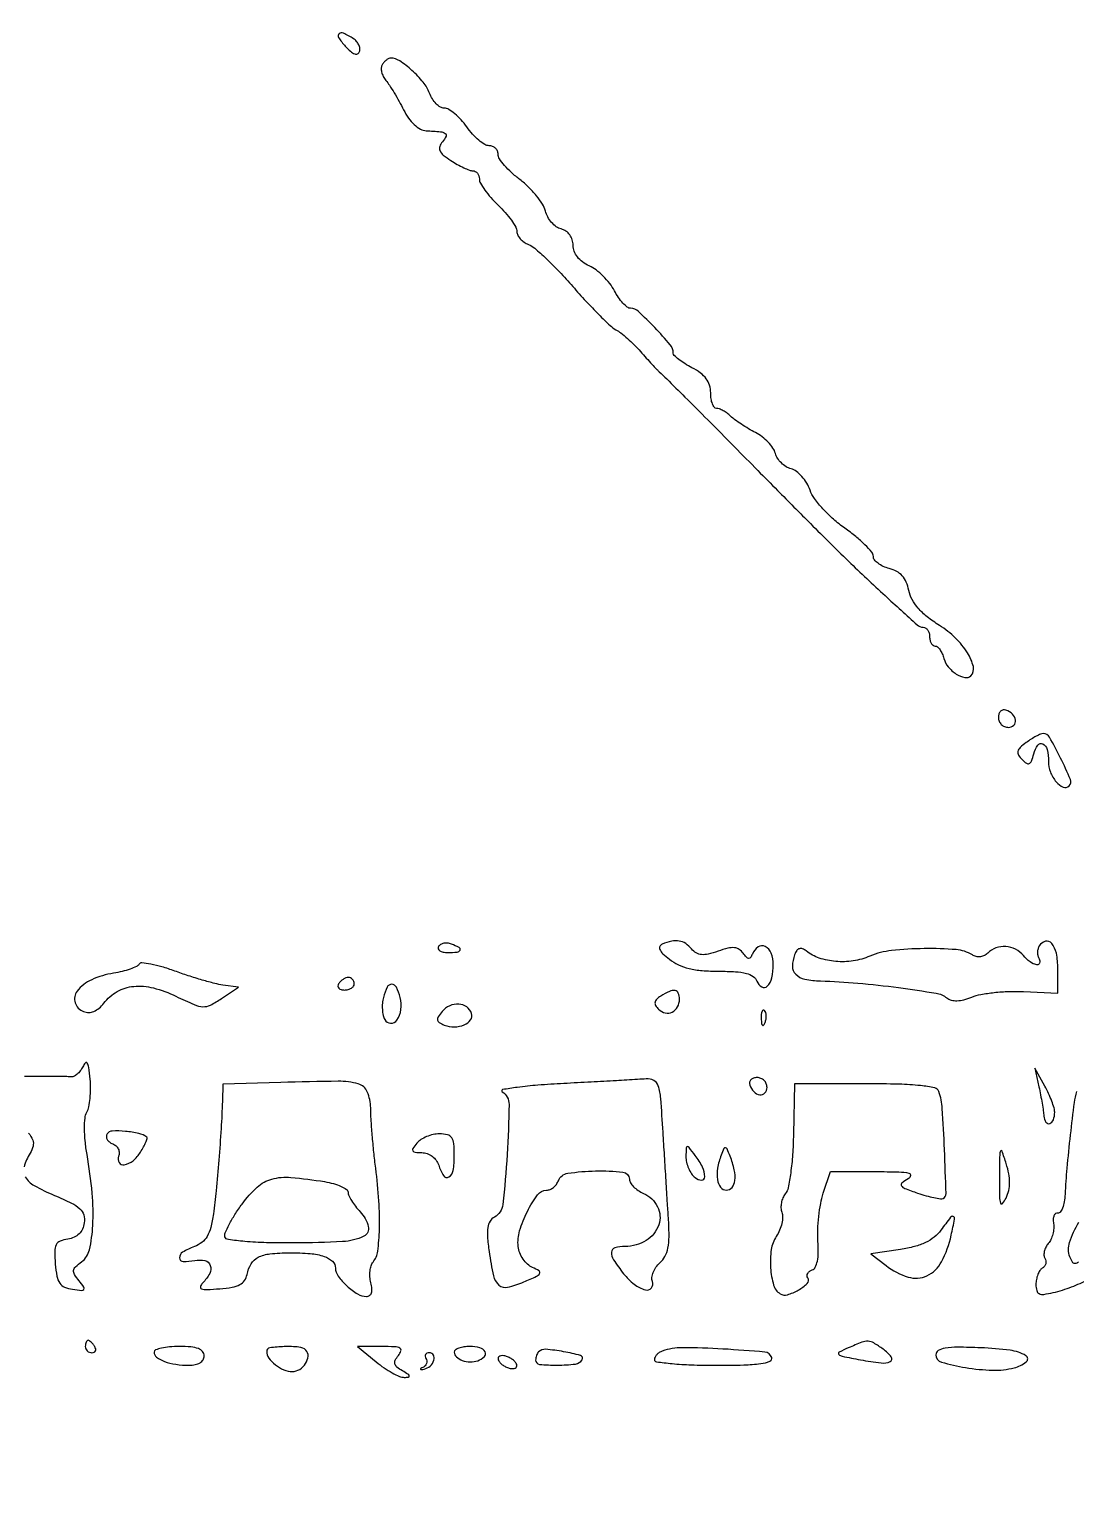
# Model space of a CAD drawing. Extents: x 0 to 2558, y 0 to 3412.
# Drawn here: x 1391 to 1558.4, y 2459.8 to 2693.6 of the extents above; entities that cross this region are included whole.
import ezdxf

# ---------------------------------------------------------------- set-up
doc = ezdxf.new("R2010")
doc.units = 0

msp = doc.modelspace()

# ---------------------------------------------------------------- linework, layer by layer
for points in [[(1286.775, 2242.902503, 0.000001), (1177.44536, 2242.627485, 0.134519)], [(1176.555032, 2242.380365, -0.000002), (1098.265318, 2241.934774, -0.000173)], [(1923.086218, 2244.376059, -0.000011), (1814.032813, 2244.041497, -0.000207)], [(1102.150613, 2258.328759, 0.000012), (1205.122254, 2258.377188, 0.008936)], [(1390.403261, 2510.111554, 0.137237), (1391.824827, 2508.719471, 0.027078), (1395.072846, 2507.158471, -0.014169), (1397.785984, 2505.939685, -0.073817), (1399.137668, 2505.019098, -0.138525), (1399.737963, 2504.040487, -0.104348), (1399.822846, 2502.775145, -0.069971), (1399.534159, 2501.773752, -0.092789), (1398.99557, 2500.995615, -0.092153), (1398.208762, 2500.461339, -0.068084), (1397.194217, 2500.173139, 0.061857), (1395.973548, 2499.842689, 0.181767), (1395.345566, 2499.260541, 0.117625), (1395.104055, 2498.226625, 0.019592), (1395.194217, 2496.173139, 0.02531), (1395.45619, 2494.224928, 0.10466), (1395.908542, 2493.133283, 0.143835), (1396.679881, 2492.504815, 0.064535), (1397.952152, 2492.153958, 0.010991), (1399.409723, 2491.98085, 0.259231), (1399.776595, 2492.140769, 0.332366), (1399.780404, 2492.497611, 0.015411), (1398.989899, 2493.512171, -0.033615), (1398.274036, 2494.503293, -0.174751), (1398.134126, 2495.152352, -0.171132), (1398.4394, 2495.749359, -0.031953), (1399.398405, 2496.54937, 0.181569), (1400.659541, 2498.473434, 0.042553), (1401.190678, 2502.357042, 0.035415), (1401.087784, 2507.518134, 0.020203), (1400.271798, 2513.704983, -0.01838), (1399.978801, 2515.865738, -0.023497), (1399.87634, 2517.871628, -0.024502), (1399.950946, 2519.530501, -0.104444), (1400.244392, 2520.472222, 0.078505), (1400.558291, 2521.322854, 0.024518), (1400.759169, 2522.672064, 0.023831), (1400.838551, 2524.223554, 0.024215), (1400.769109, 2525.767239, 0.008984), (1400.560315, 2527.634693, 0.102581), (1400.318823, 2528.33118, 0.506893), (1400.008822, 2528.3605, 0.072831), (1399.595988, 2527.732293, -0.052138), (1399.196616, 2527.066296, -0.058115), (1398.680588, 2526.523855, -0.066282), (1398.13161, 2526.178236, -0.138067), (1397.636216, 2526.100775, 0.028361), (1396.834583, 2526.151013, 0.001079), (1393.841725, 2526.162155, 0.001936), (1390.299215, 2526.153976, 0.001363)], [(1558.508849, 2523.75, 0.051107), (1558.105679, 2522.012739, 0.003283), (1557.485382, 2516.83992, 0.005345), (1556.939311, 2511.509528, 0.011056), (1556.649495, 2507.333333, -0.030195), (1556.519783, 2506.131865, -0.049539), (1556.250164, 2505.145833, -0.066855), (1555.894444, 2504.493795, -0.282962), (1555.5, 2504.333333, 0.203206), (1555.145678, 2504.248199, 0.135832), (1554.885069, 2503.915186, 0.090095), (1554.764741, 2503.362346, 0.050894), (1554.810873, 2502.675811, -0.06275), (1554.845656, 2501.876001, -0.043332), (1554.693507, 2500.981514, -0.043524), (1554.391157, 2500.132415, -0.066007), (1553.974784, 2499.469616, 0.056417), (1553.580995, 2498.868579, 0.060126), (1553.341696, 2498.207254, 0.067474), (1553.284341, 2497.587876, 0.128492), (1553.430222, 2497.112903, -0.103392), (1553.582346, 2496.692931, -0.098867), (1553.557127, 2496.240008, -0.096862), (1553.358347, 2495.824091, -0.094849), (1553.016312, 2495.510081, 0.110887), (1552.626521, 2495.128737, 0.050368), (1552.298542, 2494.490715, 0.046446), (1552.075291, 2493.718278, 0.047167), (1552, 2492.921931, 0.062053), (1552.123319, 2491.932099, 0.223913), (1552.516654, 2491.454019, 0.146737), (1553.271169, 2491.339685, 0.023587), (1554.75, 2491.621288, 0.031624), (1557.701319, 2492.52959, 0.037237), (1560.350995, 2493.764817, 0.040787)], [(1390.907635, 2517.13315, -0.088403), (1391.580636, 2516.015719, -0.150551), (1391.646232, 2515.036443, -0.08175), (1391.177645, 2513.912847, 0.070145), (1390.204795, 2511.723709, 0.20303)], [(1558.794573, 2496.465427, -0.161016), (1558.245452, 2496.257648, -0.277249), (1557.839273, 2496.478738, -0.041275), (1557.417665, 2497.353965, -0.174592), (1557.370396, 2499.63623, -0.051418), (1558.845202, 2502.871277, -0.05152)]]:
    msp.add_lwpolyline(points, format="xyb")
for points in [[(1441.569437, 2690.923273, 0.027005), (1442.407017, 2690.092637, 0.089429), (1443.066904, 2689.689097, 0.198877), (1443.537097, 2689.699519, 0.211641), (1443.846309, 2690.038927, 0.114744), (1443.895036, 2690.559881, 0.076736), (1443.724024, 2691.136325, 0.070697), (1443.366459, 2691.678852, 0.07068), (1442.871885, 2692.100341, 0.028154), (1441.266128, 2692.995094, 0.305765), (1440.568828, 2692.895832, 0.376769), (1440.497012, 2692.275623, 0.032562)], [(1447.472927, 2687.956195, 0.127657), (1447.316045, 2687.448379, 0.067624), (1447.375229, 2686.787754, 0.060353), (1447.628316, 2686.083401, 0.056865), (1448.046233, 2685.444292, -0.028222), (1448.62375, 2684.662598, -0.009379), (1449.38193, 2683.456257, -0.009304), (1450.17361, 2682.085486, -0.010457), (1450.882323, 2680.738097, 0.039141), (1451.67622, 2679.418321, 0.051417), (1452.605371, 2678.364344, 0.059952), (1453.57764, 2677.66175, 0.11426), (1454.5, 2677.39806, -0.008756), (1456.792849, 2677.240895, -0.128522), (1457.548914, 2676.972091, -0.374303), (1457.672836, 2676.501035, -0.058479), (1457.104959, 2675.626467, 0.091611), (1456.680888, 2674.868352, 0.189221), (1456.712099, 2674.200768, 0.116935), (1457.240958, 2673.51019, 0.026104), (1458.447331, 2672.626467, 0.017366), (1459.473609, 2672.003853, 0.01937), (1460.504542, 2671.477775, 0.019074), (1461.411102, 2671.099852, 0.089444), (1461.964817, 2671, -0.126007), (1462.359606, 2670.898902, -0.100775), (1462.695915, 2670.614333, -0.089989), (1462.921968, 2670.188658, -0.077324), (1463, 2669.687091, 0.130933), (1463.182218, 2669.003178, 0.025239), (1463.88125, 2667.915558, 0.025305), (1464.851493, 2666.696681, 0.02098), (1466, 2665.5, -0.021481), (1467.148479, 2664.30095, -0.025712), (1468.11875, 2663.074976, -0.025795), (1468.816334, 2661.978224, -0.129447), (1469, 2661.280685, 0.118549), (1469.136519, 2660.712985, 0.064928), (1469.543765, 2660.119838, 0.059025), (1470.143249, 2659.59241, 0.058498), (1470.851116, 2659.217776, -0.085989), (1471.857062, 2658.612782, -0.011548), (1473.694211, 2656.948347, -0.013057), (1475.792933, 2654.849948, -0.010652), (1477.9303, 2652.5, 0.007587), (1480.054471, 2650.135604, 0.009287), (1482.113425, 2647.9938, 0.007991), (1483.899658, 2646.259795, 0.063505), (1484.829184, 2645.585275, -0.041575), (1485.626104, 2645.058589, -0.014685), (1486.676914, 2644.179827, -0.01446), (1487.78024, 2643.142131, -0.016476), (1488.773077, 2642.085275, 0.002879), (1489.696643, 2641.046977, 0.003292), (1490.591971, 2640.065098, 0.002976), (1491.36192, 2639.241691, 0.018663), (1491.773077, 2638.838462, -0.010489), (1492.965352, 2637.706807, -0.000945), (1495.884763, 2634.806095, -0.001154), (1499.518426, 2631.165256, -0.000706), (1503.78907, 2626.85421, 0.000116), (1507.53544, 2623.063465, 0.000197), (1510.672263, 2619.893467, 0.000235), (1513.313964, 2617.228438, 0.000398), (1515.528491, 2615, 0.004356), (1522.037853, 2608.573119, 0.006449), (1527.865266, 2603.063061, 0.002256), (1532.995345, 2598.378802, 0.185973), (1533.978552, 2598, -0.145256), (1534.368077, 2597.8844, -0.099318), (1534.69995, 2597.559375, -0.083438), (1534.923618, 2597.073406, -0.066311), (1535, 2596.5, 0.056959), (1535.065572, 2595.926261, 0.076307), (1535.25949, 2595.440625, 0.095369), (1535.54638, 2595.115096, 0.166062), (1535.883369, 2595, -0.181292), (1536.259389, 2594.859028, -0.060024), (1536.660495, 2594.413983, -0.050535), (1537.023726, 2593.768595, -0.038985), (1537.288429, 2593.005047, 0.109315), (1537.980845, 2591.653811, 0.078014), (1539.258782, 2590.524407, 0.091534), (1540.626864, 2589.969226, 0.25224), (1541.591796, 2590.258463, 0.263517), (1541.99294, 2591.707457, 0.078522), (1541.061133, 2593.899383, 0.061214), (1539.13271, 2596.279409, 0.050914), (1536.569319, 2598.29288, -0.025956), (1534.596255, 2599.689529, -0.046124), (1533.154192, 2601.060312, -0.056204), (1532.191869, 2602.448209, -0.07428), (1531.671231, 2603.893846, 0.050959), (1531.260462, 2605.225403, 0.081858), (1530.62628, 2606.227104, 0.086382), (1529.732024, 2606.936605, 0.0632), (1528.549149, 2607.398308, -0.044787), (1527.57377, 2607.738317, -0.055724), (1526.748812, 2608.228646, -0.066169), (1526.184667, 2608.786451, -0.166232), (1526, 2609.326552, 0.177809), (1525.750766, 2610.005241, 0.021961), (1524.660664, 2611.180569, 0.023738), (1523.186766, 2612.503886, 0.017543), (1521.440559, 2613.82879, -0.028164), (1519.621606, 2615.270744, -0.026051), (1517.925687, 2616.944097, -0.026983), (1516.575018, 2618.593825, -0.074304), (1515.877657, 2619.921108, 0.050937), (1515.344773, 2621.061257, 0.046474), (1514.578141, 2622.108572, 0.049495), (1513.706301, 2622.916109, 0.098426), (1512.862886, 2623.325605, -0.074648), (1512.055699, 2623.671453, -0.055699), (1511.29258, 2624.269975, -0.056062), (1510.685655, 2625.016824, -0.078818), (1510.341557, 2625.801887, 0.086159), (1509.955834, 2626.648128, 0.040773), (1509.198287, 2627.582878, 0.038814), (1508.223486, 2628.456367, 0.044321), (1507.165769, 2629.126099, -0.014515), (1506.048277, 2629.743728, -0.012026), (1504.8949, 2630.463604, -0.012203), (1503.869182, 2631.175077, -0.031706), (1503.178571, 2631.75, 0.031507), (1502.604406, 2632.22837, 0.031146), (1501.972545, 2632.632812, 0.032738), (1501.376075, 2632.914819, 0.094327), (1500.928571, 2633, -0.236565), (1500.572602, 2633.178404, -0.070767), (1500.272768, 2633.726831, -0.054112), (1500.067769, 2634.526664, -0.035711), (1500, 2635.47432, 0.074484), (1499.818213, 2636.687853, 0.085972), (1499.29014, 2637.730249, 0.073731), (1498.366692, 2638.64959, 0.039702), (1497, 2639.5, -0.019479), (1495.850949, 2640.15212, -0.027113), (1494.88125, 2640.828948, -0.026112), (1494.168356, 2641.448917, -0.203437), (1494, 2641.845572, 0.177195), (1493.517686, 2643.16381, 0.014876), (1491.055518, 2645.908193, 0.014425), (1488.432438, 2648.508045, 0.190273), (1487.186481, 2649, -0.167408), (1486.653311, 2649.183661, -0.040675), (1485.958663, 2649.824061, -0.037227), (1485.239384, 2650.731421, -0.029662), (1484.600676, 2651.805315, 0.04645), (1483.856982, 2652.96537, 0.032103), (1482.819725, 2654.131209, 0.032462), (1481.666788, 2655.131472, 0.055603), (1480.574996, 2655.783876, -0.053089), (1479.5113, 2656.412275, -0.066793), (1478.693042, 2657.210605, -0.074191), (1478.177437, 2658.119063, -0.09229), (1478, 2659.072181, 0.077465), (1477.862724, 2659.952912, 0.080863), (1477.464409, 2660.73585, 0.083038), (1476.849414, 2661.335909, 0.088135), (1476.084694, 2661.688103, -0.09233), (1475.308022, 2662.053666, -0.05684), (1474.557974, 2662.735249, -0.054443), (1473.945851, 2663.609482, -0.064129), (1473.576928, 2664.549515, 0.07968), (1473.109287, 2665.640566, 0.029675), (1472.13266, 2666.999102, 0.028497), (1470.87243, 2668.380399, 0.030664), (1469.492234, 2669.573721, -0.023098), (1468.155239, 2670.694815, -0.028664), (1467.025844, 2671.860689, -0.029207), (1466.214496, 2672.919591, -0.14996), (1466, 2673.618689, 0.102775), (1465.8905, 2674.145778, 0.098749), (1465.579378, 2674.59424, 0.097022), (1465.114643, 2674.894735, 0.095423), (1464.568094, 2675, -0.139284), (1463.875263, 2675.196818, -0.036403), (1462.929305, 2675.88125, -0.034093), (1461.922997, 2676.851738, -0.029153), (1461, 2678, 0.029643), (1460.07517, 2679.148239, 0.034455), (1459.063424, 2680.11875, 0.036865), (1458.109976, 2680.802336, 0.137946), (1457.407155, 2681, -0.136913), (1456.782807, 2681.174229, -0.06195), (1456.110453, 2681.704732, -0.054648), (1455.495316, 2682.4814, -0.049377), (1455.038367, 2683.399086, 0.080491), (1454.029103, 2685.145737, 0.037937), (1452.228495, 2687.038576, 0.036428), (1450.267142, 2688.566154, 0.148293), (1448.836511, 2689, 0.114194), (1448.514848, 2688.925565, 0.049674), (1448.139586, 2688.693382, 0.045635), (1447.772925, 2688.355519, 0.045399)], [(1546, 2583.583333, 0.099038), (1546.120875, 2582.979073, 0.097945), (1546.465104, 2582.465104, 0.097945), (1546.979073, 2582.120875, 0.099038), (1547.583333, 2582, 0.190724), (1548.459866, 2582.346973, 0.244413), (1548.742973, 2583.153639, 0.165501), (1548.250696, 2584.122932, 0.113253), (1547.1875, 2584.770833, 0.134046), (1546.735738, 2584.795817, 0.144529), (1546.348828, 2584.585286, 0.119977), (1546.089234, 2584.158616, 0.077096)], [(1550.44113, 2579.567321, 0.029546), (1549.477712, 2578.764218, 0.14613), (1549.12667, 2578.160418, 0.196037), (1549.216937, 2577.566174, 0.060268), (1549.782753, 2576.834567, 0.045693), (1550.477133, 2576.248771, 0.273699), (1550.929952, 2576.21468, 0.192477), (1551.289274, 2576.615124, 0.023816), (1551.646443, 2577.755999, -0.085466), (1552.284426, 2579.160797, -0.377255), (1553.094232, 2579.369724, -0.224415), (1553.790239, 2578.473447, -0.054746), (1554, 2576.563428, 0.092529), (1554.319462, 2574.851939, 0.082479), (1555.24064, 2573.292826, 0.116183), (1556.363424, 2572.454719, 0.308049), (1557.299164, 2572.632497, 0.305668), (1557.50139, 2573.672221, 0.014286), (1555.932196, 2577.095874, 0.014782), (1554.168017, 2580.420172, 0.269595), (1553.170806, 2581, 0.101215), (1552.747489, 2580.913421, 0.019965), (1552.043688, 2580.57915, 0.020413), (1551.242127, 2580.115778, 0.017713)], [(1456.473008, 2546.956326, 0.214542), (1456.42542, 2546.594852, 0.177225), (1456.660421, 2546.280921, 0.099152), (1457.193244, 2546.068264, 0.045552), (1457.940983, 2546, 0.020503), (1459.476999, 2546.063011, 0.275668), (1459.917133, 2546.377209, 0.395517), (1459.769457, 2546.794126, 0.027681), (1458.532025, 2547.349337, 0.066719), (1457.926665, 2547.493102, 0.072258), (1457.321649, 2547.466258, 0.081026), (1456.809536, 2547.279146, 0.126981)], [(1492.229689, 2547.330949, 0.193837), (1491.855822, 2546.971681, 0.220586), (1491.861657, 2546.478545, 0.091807), (1492.352765, 2545.803775, 0.023011), (1493.387419, 2544.909896, 0.059915), (1494.819467, 2544.038133, 0.047616), (1496.532121, 2543.447708, 0.038808), (1498.643807, 2543.108557, 0.02042), (1501.30074, 2543, -0.01462), (1503.963967, 2542.922109, -0.048287), (1505.696707, 2542.651404, -0.081326), (1506.791764, 2542.17054, -0.158385), (1507.385948, 2541.436618, 0.165212), (1508.15963, 2540.506566, 0.347126), (1509.036747, 2540.611232, 0.142101), (1509.767245, 2541.943668, 0.05485), (1510, 2544.059017, 0.090357), (1509.665517, 2545.894807, 0.187593), (1508.70822, 2546.961665, 0.274432), (1507.571453, 2546.885297, 0.146683), (1506.659464, 2545.75, -0.05465), (1506.361902, 2545.198328, -0.270937), (1506.055107, 2545.054725, -0.190809), (1505.694625, 2545.237146, -0.02875), (1505.183518, 2545.885261, 0.09517), (1504.547003, 2546.503405, 0.125806), (1503.785519, 2546.764821, 0.081491), (1502.743966, 2546.678983, 0.022648), (1501.168872, 2546.208714, -0.024117), (1499.580427, 2545.739533, -0.081429), (1498.504735, 2545.657101, -0.117039), (1497.680925, 2545.929222, -0.081686), (1496.939039, 2546.573453, 0.070498), (1495.992479, 2547.433087, 0.109702), (1494.972125, 2547.838282, 0.094168), (1493.762776, 2547.804049, 0.041644)], [(1552.532624, 2547.052786, 0.075874), (1552.329761, 2546.575788, 0.058759), (1552.254644, 2546.015506, 0.059455), (1552.311929, 2545.460658, 0.083172), (1552.5, 2545, -0.215119), (1552.590481, 2544.306816, -0.386198), (1552.134007, 2544.033374, -0.109214), (1551.050901, 2544.510528, -0.061463), (1550, 2545.5, 0.101519), (1548.737374, 2546.512145, 0.101779), (1547.179374, 2546.944209, 0.10388), (1545.603316, 2546.723144, 0.110199), (1544.287132, 2545.887132, -0.085473), (1543.750062, 2545.50786, -0.082655), (1543.110796, 2545.324451, -0.082643), (1542.446502, 2545.357991, -0.08541), (1541.837132, 2545.605464, 0.120491), (1539.234036, 2546.457554, 0.02204), (1534.132582, 2546.623132, 0.024308), (1528.917173, 2546.308615, 0.071858), (1525.450661, 2545.414938, -0.060943), (1522.783718, 2544.665219, -0.0586), (1519.978254, 2544.566312, -0.061561), (1517.364162, 2545.109268, -0.084993), (1515.261833, 2546.250512, 0.070812), (1514.668629, 2546.594522, 0.177081), (1514.17562, 2546.611097, 0.164239), (1513.763321, 2546.302521, 0.05915), (1513.417503, 2545.645613, 0.088814), (1513.065614, 2543.808415, 0.200677), (1513.586429, 2542.519504, 0.148337), (1515.037141, 2541.734186, 0.043822), (1517.575449, 2541.443428, -0.015227), (1523.518248, 2541.104825, -0.011437), (1530.029034, 2540.384149, -0.006728), (1536.027132, 2539.498658, -0.127669), (1537.749096, 2538.742057, 0.104466), (1538.468166, 2538.385995, 0.071758), (1539.375777, 2538.287287, 0.056778), (1540.470118, 2538.450861, 0.03163), (1541.749096, 2538.881878, -0.052536), (1543.17947, 2539.298319, -0.018271), (1545.307547, 2539.602111, -0.017916), (1547.692493, 2539.767962, -0.01992), (1550, 2539.753572), (1555.5, 2539.5), (1555.5, 2543.417705, 0.047967), (1555.264421, 2545.867686, 0.12385), (1554.516095, 2547.464821, 0.29336), (1553.527293, 2547.787543, 0.192836)], [(1408.565171, 2544.10545, -0.148143), (1408.158965, 2543.746964, -0.023531), (1407.16206, 2543.346621, -0.024335), (1405.905248, 2542.976824, -0.019158), (1404.514068, 2542.695996, 0.06575), (1401.016118, 2541.643832, 0.121362), (1398.693058, 2539.822068, 0.249423), (1398.365714, 2537.974374, 0.226472), (1399.708904, 2536.55821, 0.097514), (1400.535786, 2536.414572, 0.09192), (1401.374198, 2536.589545, 0.079251), (1402.192631, 2537.088226, 0.051543), (1402.958904, 2537.890595, -0.098507), (1405.101307, 2539.750828, -0.106053), (1407.737619, 2540.587532, -0.088164), (1410.877549, 2540.33622, -0.048814), (1414.496526, 2539.001682, 0.010315), (1417.419556, 2537.660369, 0.090154), (1418.803173, 2537.336752, 0.130979), (1419.994721, 2537.591388, 0.03053), (1421.772648, 2538.63801), (1424.5, 2540.47636), (1422, 2540.802475, -0.029658), (1420.697532, 2541.051631, -0.008393), (1418.704198, 2541.59279, -0.008426), (1416.468599, 2542.281234, -0.008812), (1414.290888, 2543.034962, 0.016277), (1412.257188, 2543.705026, 0.025231), (1410.4602, 2544.135796, 0.022532), (1409.030839, 2544.336891, 0.285373)], [(1440.5, 2541, 0.139169), (1440.392057, 2540.620352, 0.191142), (1440.521475, 2540.29375, 0.138808), (1440.889346, 2540.073267, 0.066118), (1441.440983, 2540, 0.062283), (1442.037096, 2540.074545, 0.080552), (1442.542039, 2540.29375, 0.097988), (1442.879982, 2540.618621, 0.153634), (1443, 2541, 0.092995), (1442.928382, 2541.381732, 0.096318), (1442.723586, 2541.70625, 0.099231), (1442.418051, 2541.923444, 0.105429), (1442.059017, 2542, 0.089642), (1441.653442, 2541.926698, 0.053229), (1441.2129, 2541.70625, 0.051032), (1440.806203, 2541.382515, 0.06081)], [(1447.664611, 2538.825473, 0.042941), (1447.50424, 2537.890934, 0.035656), (1447.491284, 2536.881795, 0.037047), (1447.615463, 2535.950111, 0.076057), (1447.873094, 2535.262285, 0.263801), (1448.818906, 2534.689224, 0.252879), (1449.824508, 2535.195593, 0.121277), (1450.467222, 2536.864698, 0.095783), (1450.341518, 2538.802036, 0.048018), (1449.738722, 2540.444518, 0.286022), (1449.001808, 2540.91263, 0.289941), (1448.265662, 2540.455551, 0.048779)], [(1492.008359, 2539.026328, 0.047299), (1491.341083, 2538.510265, 0.166155), (1491.089722, 2538.037491, 0.180521), (1491.190353, 2537.535476, 0.057656), (1491.671227, 2536.928773, 0.139911), (1492.732086, 2536.339014, 0.172886), (1493.848963, 2536.465786, 0.160782), (1494.69074, 2537.28899, 0.12), (1495, 2538.559017, 0.097147), (1494.814131, 2539.50663, 0.262938), (1494.295488, 2539.916843, 0.149261), (1493.403599, 2539.7899, 0.031526)], [(1457.045415, 2536.554722, 0.030998), (1456.435053, 2535.718908, 0.183651), (1456.326515, 2535.198237, 0.219687), (1456.59776, 2534.793337, 0.045442), (1457.387376, 2534.404844, 0.093377), (1459.002622, 2534.110597, 0.098867), (1460.579417, 2534.435346, 0.134985), (1461.590119, 2535.233706, 0.243474), (1461.750292, 2536.250526, 0.157559), (1460.979781, 2537.298553, 0.14085), (1459.704996, 2537.755849, 0.124889), (1458.258102, 2537.486687, 0.111877)], [(1508.078947, 2535.416667, 0.018894), (1508.137993, 2534.670344, 0.168741), (1508.279315, 2534.37858, 0.470617), (1508.461564, 2534.395823, 0.054073), (1508.683114, 2534.8125, 0.051402), (1508.839148, 2535.359369, 0.05415), (1508.876576, 2535.916927, 0.060344), (1508.797407, 2536.402231, 0.126455), (1508.604167, 2536.729167, 0.296942), (1508.385309, 2536.77538, 0.208169), (1508.200665, 2536.592839, 0.077125), (1508.089945, 2536.112848, 0.028489)], [(1476.5, 2525.052327, 0.006921), (1472.35943, 2524.78692, 0.01354), (1469.072342, 2524.440725, 0.012606), (1466.725517, 2524.068681, 0.677979), (1466.661166, 2523.745886, -0.257439), (1467.752025, 2521.705042, -0.012289), (1467.450116, 2513.686922, -0.012597), (1466.750674, 2505.705088, -0.241537), (1465.411867, 2503.69074, 0.127113), (1464.715971, 2503.025241, 0.101083), (1464.355018, 2502.046659, 0.058151), (1464.301659, 2500.553417, 0.01531), (1464.5672, 2498.172522, 0.018195), (1465.263738, 2494.302457, 0.160732), (1466.134589, 2492.826989, 0.240868), (1467.518216, 2492.479387, 0.04394), (1470.109996, 2493.322261, 0.007579), (1472.142652, 2494.223663, 0.150251), (1472.644247, 2494.6733, 0.410355), (1472.544614, 2495.085596, 0.036397), (1471.5, 2495.632256, -0.085765), (1470.713982, 2496.147761, -0.055605), (1470.005217, 2496.975507, -0.054059), (1469.475493, 2497.971015, -0.067305), (1469.219888, 2498.98649, -0.1005), (1469.442022, 2501.500023, -0.044535), (1470.675211, 2504.61021, -0.042498), (1472.311012, 2507.269661, -0.237947), (1473.758789, 2508, 0.102056), (1474.300289, 2508.11169, 0.066783), (1474.848809, 2508.440625, 0.063209), (1475.320925, 2508.926539, 0.069697), (1475.638374, 2509.5, -0.270753), (1477.13842, 2510.702058, -0.031477), (1481.600106, 2511.076831, -0.031903), (1485.96454, 2510.889414, -0.383296), (1487, 2509.737128, 0.141512), (1487.160253, 2509.182248, 0.055829), (1487.660938, 2508.555256, 0.04938), (1488.389169, 2507.958228, 0.043678), (1489.25, 2507.487128, -0.174364), (1491.493574, 2505.360293, -0.202823), (1491.687987, 2502.446749, -0.17401), (1489.673098, 2499.945707, -0.137881), (1486.30887, 2499, 0.067398), (1484.677407, 2498.779082, 0.322405), (1484.1217, 2498.088852, 0.161348), (1484.452142, 2496.87536, 0.020182), (1486.07258, 2494.634859, 0.060134), (1487.760429, 2492.951198, 0.101116), (1489.544961, 2492.061524, 0.293967), (1490.506414, 2492.370445, 0.269904), (1490.674428, 2493.406044, -0.123281), (1490.594947, 2494.059247, -0.064231), (1490.801223, 2494.858662, -0.05786), (1491.242705, 2495.673746, -0.055868), (1491.863735, 2496.376682, 0.08609), (1492.677595, 2497.417838, 0.072948), (1493.1519, 2498.733189, 0.049575), (1493.336653, 2500.549472, 0.016579), (1493.254216, 2503.220638, -0.000379), (1493.087824, 2505.847885, -0.000143), (1492.859141, 2509.5195, -0.000142), (1492.61269, 2513.513109, -0.000173), (1492.384446, 2517.25, 0.00459), (1492.005731, 2522.664131, 0.056968), (1491.611213, 2524.684662, 0.194313), (1490.895002, 2525.551587, 0.147823), (1489.676526, 2525.802327, -0.007696), (1488.292864, 2525.698107, -0.000732), (1484.908105, 2525.500474, -0.000935), (1480.871561, 2525.27829, -0.000737)], [(1506.229167, 2524.8125, 0.113253), (1506.877068, 2523.749304, 0.165501), (1507.846361, 2523.257027, 0.244413), (1508.653027, 2523.540134, 0.190724), (1509, 2524.416667, 0.099038), (1508.879125, 2525.020927, 0.097945), (1508.534896, 2525.534896, 0.097945), (1508.020927, 2525.879125, 0.099038), (1507.416667, 2526, 0.077096), (1506.841384, 2525.910766, 0.119977), (1506.414714, 2525.651172, 0.144529), (1506.204183, 2525.264262, 0.134046)], [(1552.48025, 2524.5, -0.005872), (1552.739571, 2523.228493, -0.005084), (1552.982362, 2521.888754, -0.005122), (1553.177554, 2520.670442, -0.014872), (1553.278726, 2519.823419, 0.118036), (1553.598757, 2518.870866, 0.353198), (1554.204114, 2518.661723, 0.224846), (1554.796465, 2519.258036, 0.085137), (1555, 2520.44471, 0.072122), (1554.899163, 2521.140146, 0.018354), (1554.534644, 2522.223065, 0.018323), (1554.022202, 2523.441758, 0.017633), (1553.415809, 2524.635693), (1551.831619, 2527.5)], [(1431.25, 2525.212474), (1422, 2524.924948), (1421.912836, 2522.212474, -0.007359), (1421.709151, 2517.867264, -0.004625), (1421.349402, 2512.795227, -0.004624), (1420.911568, 2507.905702, -0.010324), (1420.467618, 2504.199048, -0.024606), (1420.050363, 2502.018331, -0.072168), (1419.481148, 2500.602829, -0.097438), (1418.647309, 2499.653437, -0.073261), (1417.431086, 2498.973799, 0.04301), (1415.557017, 2498.070167, 0.273154), (1415.068304, 2497.180339, 0.396942), (1415.644329, 2496.605911, 0.054343), (1417.5, 2496.755249, -0.102548), (1419.123368, 2496.730088, -0.258596), (1419.978056, 2495.971372, -0.209064), (1419.883047, 2494.680785, -0.075071), (1418.764841, 2493.164841, 0.116572), (1418.410504, 2492.591163, 0.412449), (1418.584294, 2492.241427, 0.091718), (1419.446965, 2492.116064, 0.009494), (1421.504978, 2492.23474, 0.023514), (1423.47795, 2492.479863, 0.078409), (1424.710383, 2492.898045, 0.121304), (1425.452972, 2493.556011, 0.1046), (1425.855819, 2494.519899, -0.088733), (1426.502011, 2496.213823, -0.140629), (1427.63079, 2497.265243, -0.092584), (1429.515496, 2497.819183, -0.024392), (1432.668213, 2497.984687, -0.02104), (1435.962705, 2497.858118, -0.06017), (1438.205279, 2497.401967, -0.10507), (1439.522653, 2496.629683, -0.210841), (1440, 2495.547999, 0.16046), (1440.426028, 2494.254654, 0.047741), (1441.834236, 2492.686851, 0.047975), (1443.536698, 2491.398833, 0.138835), (1444.945372, 2491, 0.151468), (1445.448849, 2491.156103, 0.165427), (1445.754379, 2491.565086, 0.1034), (1445.828303, 2492.249078, 0.039363), (1445.658482, 2493.197964, -0.046397), (1445.506652, 2494.120882, -0.043598), (1445.522715, 2495.075812, -0.046632), (1445.691719, 2495.92189, -0.100934), (1446.003433, 2496.504137, 0.141882), (1446.7513, 2498.220873, 0.025072), (1447.030822, 2501.759528, 0.023917), (1446.94453, 2506.26986, 0.01519), (1446.433853, 2511.5, -0.006113), (1446.136211, 2514.065842, -0.005009), (1445.879172, 2516.814526, -0.005062), (1445.693741, 2519.346666, -0.013298), (1445.627502, 2521.16647, 0.099611), (1445.087919, 2523.718598, 0.226129), (1443.639742, 2524.98643, 0.071607), (1440.442894, 2525.408759, 0.004863)], [(1513.226778, 2516.900488, -0.012841), (1513.086276, 2513.697329, -0.016636), (1512.784593, 2510.772555, -0.014393), (1512.386447, 2508.379099, -0.125427), (1511.927981, 2507.413223, 0.07188), (1511.532022, 2506.766251, 0.055351), (1511.290996, 2505.973365, 0.056207), (1511.232281, 2505.161821, 0.081765), (1511.376846, 2504.460339, -0.103114), (1511.500722, 2503.697124, -0.046053), (1511.361431, 2502.684071, -0.042944), (1511.009067, 2501.600914, -0.044953), (1510.480979, 2500.611315, 0.109774), (1509.677605, 2498.485782, 0.052788), (1509.568627, 2495.558832, 0.053085), (1510.049286, 2492.829704, 0.186316), (1511.108495, 2491.432946, 0.214201), (1512.264582, 2491.27998, 0.057655), (1514.006469, 2492.028086, 0.062942), (1515.414182, 2493.090618, 0.351514), (1515.521778, 2493.964763, -0.134455), (1515.415406, 2494.326137, -0.130555), (1515.506138, 2494.695813, -0.110394), (1515.788576, 2495.017696, -0.077387), (1516.218746, 2495.239582, 0.200562), (1516.721994, 2495.678853, 0.06444), (1517.048534, 2496.636556, 0.046075), (1517.199052, 2498.027247, 0.021955), (1517.148313, 2499.827685, -0.027468), (1517.116495, 2501.682222, -0.018218), (1517.274331, 2503.80552, -0.018358), (1517.579645, 2505.862647, -0.033693), (1518.000889, 2507.502693), (1519.155104, 2511), (1526.327552, 2510.969591, -0.005018), (1530.094195, 2510.915815, -0.0476), (1531.693697, 2510.723856, -0.409291), (1531.946795, 2510.336913, -0.215015), (1531.580255, 2509.824907, 0.03441), (1530.566638, 2509.139316, 0.390073), (1530.49441, 2508.701405, 0.15821), (1531.015007, 2508.283334, 0.008065), (1533.080255, 2507.53728, 0.013514), (1534.438887, 2507.111793, 0.01813), (1535.692205, 2506.8048, 0.015411), (1536.73346, 2506.622693, 0.150388), (1537.169803, 2506.691417, 0.29453), (1537.623614, 2507.443058, 0.002537), (1537.378764, 2514.484844, 0.006599), (1537.030018, 2521.055031, 0.065867), (1536.489969, 2523.75, 0.263848), (1535.807782, 2524.355047, 0.025959), (1533.556508, 2524.713039, 0.020582), (1530.098523, 2524.936849, 0.005869), (1524.718305, 2525), (1513.373841, 2525)], [(1403.497903, 2516.996608, 0.141988), (1403.378188, 2516.566528, 0.124057), (1403.497427, 2516.113667, 0.102614), (1403.846982, 2515.706016, 0.072892), (1404.373476, 2515.410178, -0.093374), (1404.904756, 2515.082533, -0.096433), (1405.273265, 2514.587278, -0.099159), (1405.422544, 2514.002065, -0.105007), (1405.329869, 2513.417241, 0.227412), (1405.411869, 2512.404729, 0.318884), (1406.209834, 2512.043211, 0.126336), (1407.622197, 2512.713885, 0.079637), (1408.828741, 2514.097379, 0.015549), (1409.307703, 2514.920201, 0.024645), (1409.660021, 2515.655599, 0.021622), (1409.880026, 2516.250428, 0.307901), (1409.819288, 2516.456702, 0.117273), (1408.561123, 2517.070029, 0.033737), (1406.405902, 2517.401606, 0.029559), (1404.292186, 2517.456789, 0.251144)], [(1453, 2515.5, 0.026594), (1452.391672, 2514.682181, 0.277187), (1452.373376, 2514.281034, 0.251251), (1452.724404, 2514.049411, 0.022742), (1453.810168, 2514, -0.085045), (1454.663231, 2513.853846, -0.075139), (1455.460073, 2513.429477, -0.074601), (1456.100734, 2512.785112, -0.081746), (1456.5, 2512, 0.0656), (1457.288347, 2510.318226, 0.405763), (1458.131012, 2510.120468, 0.222276), (1458.815904, 2511.136904, 0.038893), (1459, 2513.5, 0.021586), (1458.916376, 2515.436104, 0.128289), (1458.580175, 2516.381975, 0.188209), (1457.894555, 2516.853081, 0.057555), (1456.622445, 2517, 0.055078), (1455.620767, 2516.889322, 0.043151), (1454.57761, 2516.559375, 0.044437), (1453.649764, 2516.074671, 0.077115)], [(1496.031803, 2513.372445, 0.061604), (1496.130126, 2512.466482, 0.044892), (1496.449967, 2511.504173, 0.045509), (1496.92797, 2510.632429, 0.071511), (1497.5, 2510, 0.171402), (1498.526471, 2509.621561, 0.415613), (1499.048134, 2510.13154, 0.117926), (1498.691225, 2511.685003, 0.046775), (1497.531803, 2513.55887, 0.005188), (1496.538018, 2514.844819, 0.262313), (1496.253722, 2514.961486, 0.365318), (1496.074423, 2514.76772, 0.007795)], [(1501.674866, 2513.595098, 0.047937), (1501.094549, 2511.503202, 0.08048), (1501.068727, 2509.684144, 0.124086), (1501.574832, 2508.464472, 0.236929), (1502.5, 2508, 0.225337), (1503.406504, 2508.430391, 0.144317), (1503.866084, 2509.524709, 0.083309), (1503.770317, 2511.255112, 0.03798), (1503.104581, 2513.426885, 0.009461), (1502.617679, 2514.603723, 0.266682), (1502.361891, 2514.793513, 0.328955), (1502.110413, 2514.650029, 0.012572)], [(1546.169768, 2510, 0.004425), (1546.177755, 2506.92088, 0.074857), (1546.340018, 2505.921002, 0.598622), (1546.663563, 2505.861568, 0.056092), (1547.215531, 2506.738876, 0.05498), (1547.643648, 2507.950422, 0.055949), (1547.794082, 2509.218954, 0.049364), (1547.664152, 2510.621253, 0.029828), (1547.249939, 2512.238876, 0.007092), (1546.574195, 2514.247684, 0.667166), (1546.347286, 2514.260272, 0.109606), (1546.204657, 2513.654337, 0.001646)], [(1438.25, 2509.358152, -0.02577), (1439.686534, 2509.043939, -0.038296), (1440.898438, 2508.610572, -0.043472), (1441.762247, 2508.130941, -0.249237), (1442, 2507.683609, 0.113191), (1442.123793, 2507.143784, 0.026649), (1442.573979, 2506.327749, 0.026109), (1443.206035, 2505.422682, 0.023095), (1443.953972, 2504.548994, -0.125825), (1445.249953, 2502.198295, -0.359928), (1444.515047, 2500.626933, -0.097932), (1441.146089, 2499.777077, -0.011656), (1433.412933, 2499.556222, -0.007527), (1428.951388, 2499.60001, -0.015838), (1425.492223, 2499.795803, -0.011702), (1422.873043, 2500.089365, -0.283977), (1422.329556, 2500.536468, -0.185189), (1422.352854, 2501.162146, -0.019574), (1422.98987, 2502.506198, -0.022102), (1423.913281, 2504.097006, -0.015993), (1425.074354, 2505.786468, -0.047996), (1427.500935, 2508.497897, -0.120615), (1429.806704, 2509.771927, -0.088749), (1432.877328, 2510.041871, -0.018617)], [(1536.79393, 2501.588707, -0.068391), (1535.738658, 2500.489125, -0.05671), (1534.359634, 2499.632039, -0.047102), (1532.587268, 2498.98777, -0.026425), (1530.339979, 2498.528274), (1525.592096, 2497.816285), (1528.046048, 2495.930378, 0.088345), (1531.555609, 2494.107656, 0.186909), (1534.566469, 2494.308999, 0.164809), (1536.91552, 2496.555149, 0.066322), (1538.4523, 2500.782823, 0.005861), (1538.990064, 2503.375943, 0.340072), (1538.786362, 2503.784165, 0.356691), (1538.353608, 2503.681512, 0.006094)], [(1400, 2483, 0.105053), (1400.081062, 2482.618444, 0.099167), (1400.311086, 2482.29375, 0.09642), (1400.654762, 2482.076123, 0.093332), (1401.059017, 2482, 0.108972), (1401.413961, 2482.078288, 0.182303), (1401.6254, 2482.29375, 0.161196), (1401.656512, 2482.6179, 0.082592), (1401.5, 2483, 0.029505), (1401.231006, 2483.382774, 0.035638), (1400.933975, 2483.70625, 0.038439), (1400.65171, 2483.934461, 0.151918), (1400.440983, 2484, 0.210953), (1400.272352, 2483.92554, 0.081139), (1400.129539, 2483.70625, 0.061769), (1400.032345, 2483.382849, 0.042167)], [(1522, 2482.791294, 0.016947), (1520.523659, 2482.092061, 0.509636), (1520.470365, 2481.74398, 0.145938), (1521.035378, 2481.442435, 0.003628), (1523.936905, 2480.874919, 0.016536), (1527.240594, 2480.366056, 0.141), (1528.705156, 2480.603, 0.485839), (1528.871705, 2481.328224, 0.065256), (1527.557298, 2482.581761, 0.022035), (1526.073215, 2483.569663, 0.127067), (1525.177171, 2483.837508, 0.100581), (1524.166984, 2483.67158, 0.011287)], [(1411, 2482.106989, 0.236107), (1411.403191, 2481.300755, 0.070721), (1412.642775, 2480.620108, 0.054226), (1414.448008, 2480.154165, 0.036078), (1416.581787, 2480, 0.050229), (1417.579989, 2480.100531, 0.088848), (1418.346965, 2480.405073, 0.116487), (1418.826173, 2480.88595, 0.138814), (1419, 2481.5, 0.176579), (1418.750359, 2482.184843, 0.128937), (1418.083333, 2482.65625, 0.069535), (1416.888175, 2482.923415, 0.020272), (1415, 2483, 0.021043), (1413.466889, 2482.935447, 0.033885), (1412.175, 2482.737678, 0.037225), (1411.237913, 2482.453884, 0.30997)], [(1429, 2482.2, 0.160065), (1429.343995, 2481.152986, 0.068196), (1430.384374, 2480.082332, 0.065161), (1431.753541, 2479.273813, 0.101163), (1433.093011, 2479, 0.143051), (1434.273817, 2479.34489, 0.109026), (1435.230935, 2480.302285, 0.125366), (1435.614806, 2481.465996, 0.21696), (1435.264432, 2482.402234, 0.17629), (1434.159419, 2482.917608, 0.02993), (1431.796808, 2482.982762, 0.027269), (1429.506323, 2482.783456, 0.373402)], [(1446.5, 2480.530996, 0.022156), (1447.758625, 2479.589333, 0.024243), (1449.059375, 2478.792646, 0.024649), (1450.228735, 2478.225206, 0.10003), (1451, 2478.066372, 0.033444), (1451.669957, 2478.108742, 0.460199), (1451.787253, 2478.288492, 0.180119), (1451.577738, 2478.569391, 0.01166), (1450.694549, 2479.111131, -0.039518), (1449.83465, 2479.706878, -0.160628), (1449.497048, 2480.236632, -0.183184), (1449.563471, 2480.819328, -0.054271), (1450.066993, 2481.580722, 0.090919), (1450.471714, 2482.301919, 0.369992), (1450.299976, 2482.733525, 0.111187), (1449.478109, 2482.953821, 0.010426), (1447.372445, 2482.995033), (1443.5, 2482.990066)], [(1454.447214, 2481.08541, -0.108525), (1454.583353, 2480.697307, -0.109741), (1454.543496, 2480.289548, -0.105592), (1454.331646, 2479.925017, -0.093859), (1453.981231, 2479.66041, 0.019147), (1453.632109, 2479.470639, 0.42897), (1453.609096, 2479.369699, 0.287128), (1453.728167, 2479.315768, 0.014876), (1454.1625, 2479.3875, 0.136733), (1455.138046, 2479.877178, 0.129508), (1455.74433, 2480.810232, 0.211251), (1455.664298, 2481.626451, 0.27049), (1455.024316, 2482, 0.08742), (1454.630929, 2481.93069, 0.166283), (1454.383573, 2481.731339, 0.178648), (1454.320403, 2481.433994, 0.102694)], [(1459, 2482.106989, 0.210241), (1459.334015, 2481.347736, 0.097847), (1460.271946, 2480.776763, 0.082195), (1461.526949, 2480.538341, 0.090078), (1462.75, 2480.730641, 0.108795), (1463.801079, 2481.378483, 0.338387), (1463.917055, 2482.150479, 0.205422), (1463.090847, 2482.794514, 0.064317), (1461.5, 2483, 0.033947), (1460.542413, 2482.934911, 0.051882), (1459.734375, 2482.737678, 0.06743), (1459.178044, 2482.449646, 0.244294)], [(1466, 2481.075604, 0.142471), (1466.108138, 2480.703798, 0.060245), (1466.440625, 2480.297997, 0.052856), (1466.926166, 2479.922397, 0.046632), (1467.5, 2479.638374, 0.049166), (1468.07468, 2479.480468, 0.08982), (1468.559375, 2479.484956, 0.13955), (1468.877126, 2479.644659, 0.209945), (1469, 2479.924396, 0.142471), (1468.891862, 2480.296202, 0.060245), (1468.559375, 2480.702003, 0.052856), (1468.073834, 2481.077603, 0.046632), (1467.5, 2481.361626, 0.049166), (1466.92532, 2481.519532, 0.08982), (1466.440625, 2481.515044, 0.13955), (1466.122874, 2481.355341, 0.209945)], [(1472.469434, 2482.136101, 0.071185), (1472.289479, 2481.896045, 0.038841), (1472.137896, 2481.559771, 0.037773), (1472.034546, 2481.186838, 0.048747), (1472, 2480.833333, 0.385563), (1472.620841, 2480.147911, 0.026664), (1475.455184, 2480.018902, 0.027635), (1478.351735, 2480.201876, 0.228581), (1479.432962, 2480.89153, 0.498728), (1479.172871, 2481.558771, 0.024253), (1476.482733, 2482.175487, 0.023303), (1473.606506, 2482.552283, 0.22075)], [(1492.25, 2482.269387, 0.060791), (1491.772044, 2482.034322, 0.061661), (1491.367188, 2481.692153, 0.067907), (1491.092654, 2481.299646, 0.119245), (1491, 2480.916667, 0.37675), (1491.321143, 2480.55096, 0.008555), (1493.815104, 2480.269271, 0.014869), (1496.90891, 2480.065945, 0.008973), (1500.583333, 2480, 0.005957), (1505.293208, 2480.056116, 0.027938), (1507.99274, 2480.271697, 0.056848), (1509.461857, 2480.645455, 0.402609), (1509.748381, 2481.25, 0.298585), (1508.656254, 2482.110923, 0.007265), (1501.945943, 2482.59976, 0.013229), (1495.465766, 2482.805464, 0.085437)], [(1536, 2481.67264, 0.334319), (1536.878876, 2480.505123, 0.028812), (1540.751361, 2479.628417, 0.034639), (1545.076799, 2479.212846, 0.068214), (1548.503436, 2479.590218, 0.10366), (1550.451714, 2480.537326, 0.527499), (1550.39283, 2481.53283, 0.104232), (1547.88595, 2482.400453, 0.021134), (1543.170009, 2482.79381, 0.00791), (1539.489379, 2482.886343, 0.04113), (1537.464894, 2482.738499, 0.095576), (1536.385173, 2482.349641, 0.26456)]]:
    msp.add_lwpolyline(points, format="xyb", close=True)

doc.saveas('drawing.dxf')
